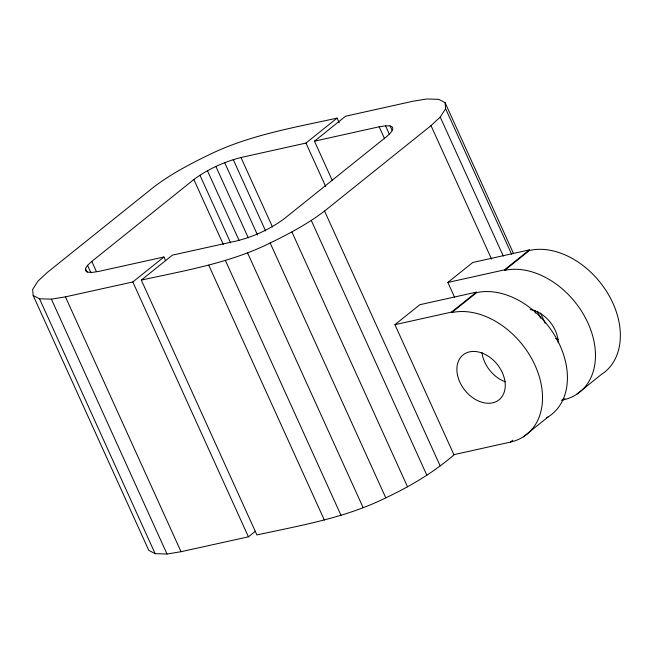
<?xml version="1.0" encoding="UTF-8"?>
<svg xmlns="http://www.w3.org/2000/svg" width="653" height="653" viewBox="0 0 653 653"><rect width="100%" height="100%" fill="white"/><g stroke="black" fill="none" stroke-linecap="round" stroke-linejoin="round"><path stroke-width="0.98" d="M165.625 260.71L163.944 256.996L99.272 271.289L92.726 272.358L88.155 272.228L85.682 270.938L85.478 268.587L87.567 265.338L91.795 261.412L193.859 179.534C207.874 169.16 224.118 161.846 240.981 157.512L305.963 143.072L337.079 118.103L339.185 122.74M454.472 454.423C433.902 472.299 410.362 486.265 385.776 497.839C345.355 517.943 300.6 525.412 256.915 534.946L141.309 280.088C184.987 270.546 229.742 263.077 270.162 242.981C289.091 233.766 307.8 223.857 324.565 211.033L431.013 125.637L440.228 117.067L445.599 108.7L445.085 102.652L438.726 99.338L426.94 98.987L413.063 101.215L345.584 116.218L314.468 141.179L332.124 180.106M337.079 118.103C293.27 127.776 248.344 135.253 207.776 155.406C188.856 164.621 170.139 174.531 153.382 187.354L47.236 272.497L38.021 281.068L32.65 289.434L33.164 295.483L39.531 298.796L51.391 299.147L65.431 296.854L132.82 281.965L163.944 256.996M141.309 280.088L172.425 255.127L237.137 240.826C253.944 236.492 270.113 229.187 284.088 218.845L386.462 136.722L390.69 132.796L392.771 129.547L392.567 127.196L390.102 125.915L385.523 125.776L379.164 126.796L314.468 141.179M512.768 440.22L510.442 442.089L453.892 454.659L394.926 324.68L419.822 304.714L476.372 292.144L476.6 292.65A73.071 52.656 51.3 0 1 556.332 338.205A73.071 52.656 51.3 0 1 546.626 417.822M454.602 297.295L447.868 282.447L472.764 262.473L529.305 249.903L529.542 250.417A73.071 52.656 51.3 0 1 608.604 294.797A73.071 52.656 51.3 0 1 601.242 374.569L576.354 394.543M394.926 324.68L451.476 312.11L476.372 292.144M447.868 282.447L504.418 269.877L529.305 249.903M451.476 312.11L451.705 312.624L476.6 292.65M504.418 269.877L504.647 270.383L529.542 250.417M33.164 295.483L148.778 550.34L155.136 553.654L167.005 554.013L181.044 551.712L248.434 536.823L255.437 531.207M561.392 400.297L563.376 399.848L564.935 398.608M523.412 436.775L548.308 416.81M445.085 102.652L513.609 253.715M540.521 313.032L545.141 323.227M445.599 108.7L511.601 254.205M537.672 311.661L540.611 318.15M440.228 117.067L503.292 256.082M431.013 125.637L491.554 259.094M390.102 125.915L392.2 130.543M385.523 125.776L389.31 134.118M379.164 126.796L384.625 138.844M305.963 143.072L325.725 186.627M324.565 211.033L440.171 465.891M311.301 220.494L426.915 475.36M291.932 231.978L407.537 486.844M240.981 157.512L272.513 227.024M233.26 159.626L265.632 230.982M270.162 242.981L385.776 497.839M224.705 162.679L257.502 234.966M215.906 166.466L248.279 237.831M247.495 252.744L363.109 507.61M207.458 170.743L238.99 240.247M199.94 175.2L230.623 242.851M193.859 179.534L223.285 244.41M225.465 260.612L341.078 515.478M208.74 265.183L324.345 520.049M132.82 281.965L248.434 536.823M91.795 261.412L96.415 271.607M87.567 265.338L90.93 272.758M85.478 268.587L87.159 272.301M65.431 296.854L181.044 551.712M51.391 299.147L167.005 554.013M39.531 298.796L155.136 553.654M558.291 339.584A28.773 20.733 51.3 0 1 555.589 338.458M535.378 313.114A28.773 20.733 51.3 0 1 534.889 310.24M530.114 309.498A28.773 20.733 51.3 0 1 558.209 342.858M504.647 270.383A73.071 52.656 51.3 0 1 588.01 323.113A73.071 52.656 51.3 0 1 563.376 399.848M505.349 381.817A28.773 20.733 51.3 0 1 481.955 352.473M451.705 312.624A73.071 52.656 51.3 0 1 535.068 365.354A73.071 52.656 51.3 0 1 510.442 442.089M457.549 375.32A28.773 20.733 51.3 0 0 497.741 400.746A28.773 20.733 51.3 0 0 487.93 355.991A28.773 20.733 51.3 0 0 457.549 375.32"/></g></svg>
